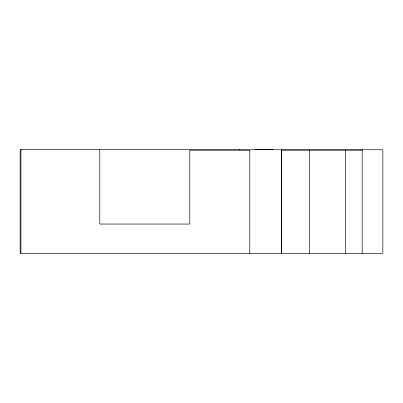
<?xml version="1.0" encoding="UTF-8"?>
<svg xmlns="http://www.w3.org/2000/svg" width="403" height="403" viewBox="0 0 403 403"><rect width="100%" height="100%" fill="white"/><g stroke="black" fill="none" stroke-linecap="round" stroke-linejoin="round"><path stroke-width="0.6" d="M239.931 149.629L20.926 149.629L20.926 253.371M255.079 149.629L273.395 149.629M21.409 149.74L20.15 149.74L20.15 253.371L382.85 253.371L382.85 149.74L362.07 149.74M239.281 149.74L281.47 149.74M362.181 150.238L281.662 150.238L281.662 253.371M362.181 253.371L362.181 149.629L281.324 149.629L281.324 253.371M345.482 150.238L345.482 253.371M309.363 150.238L309.363 253.371M249.795 253.371L249.795 150.238L189.793 150.238L189.793 224.048L99.788 224.048L99.788 149.629"/></g></svg>
